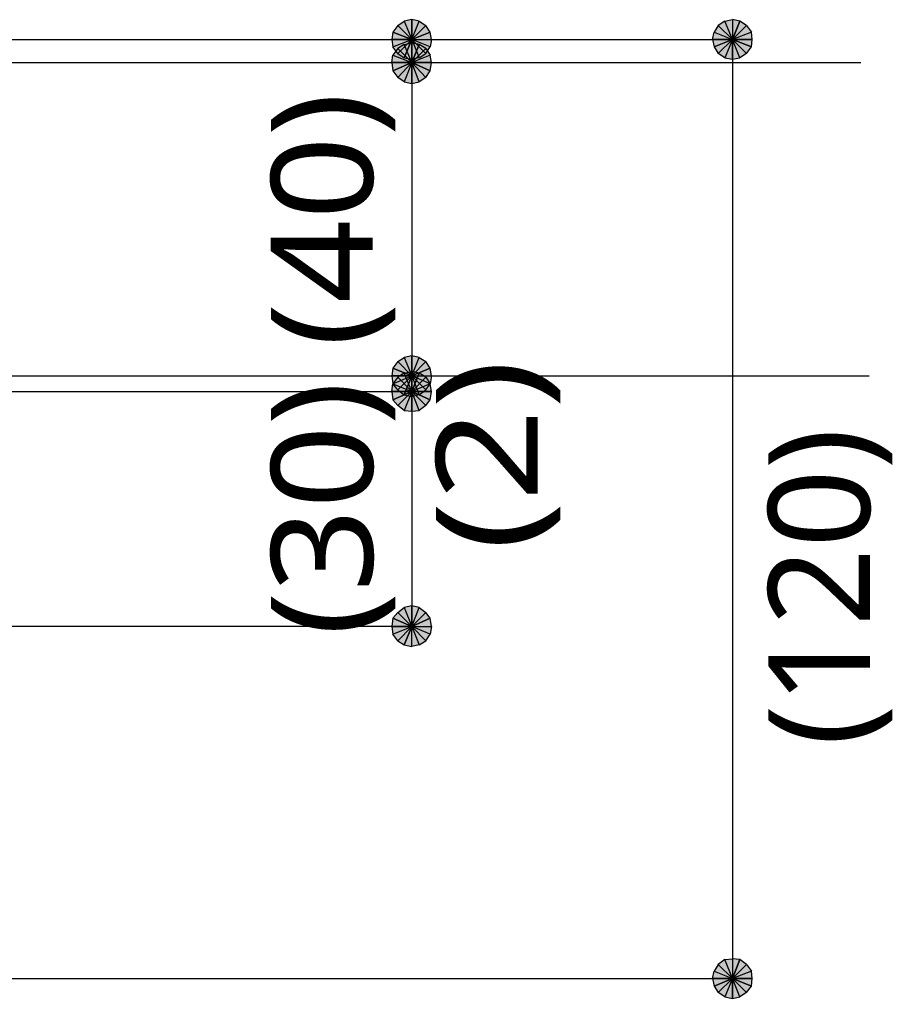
# Model space of a CAD drawing. Header units: millimetres. Extents: x 0 to 420, y 0 to 297.
# Drawn here: x 85.1 to 107.4, y 82.3 to 107.31 of the extents above; entities that cross this region are included whole.
import ezdxf
from ezdxf.enums import TextEntityAlignment as Align

# ---------------------------------------------------------------- set-up
doc = ezdxf.new("R2010")
doc.units = ezdxf.units.MM
doc.styles.add('kst32b', font='NotoSansJP-Variable.ttf')

msp = doc.modelspace()

# ---------------------------------------------------------------- hatches: boundary and pattern name
h = msp.add_hatch(color=7)
h.paths.add_polyline_path([(95.123, 107.315), (94.933, 107.273), (95.123, 106.807), (95.123, 107.315)])
h.paths.add_polyline_path([(94.933, 107.273), (95.123, 106.807), (94.763, 107.167), (94.933, 107.273)])
h.paths.add_polyline_path([(95.123, 106.807), (94.763, 107.167), (94.636, 106.997), (95.123, 106.807)])
h = msp.add_hatch(color=7)
h.paths.add_polyline_path([(95.589, 106.997), (95.483, 107.167), (95.123, 106.807), (95.589, 106.997)])
h.paths.add_polyline_path([(95.483, 107.167), (95.123, 106.807), (95.313, 107.273), (95.483, 107.167)])
h.paths.add_polyline_path([(95.123, 106.807), (95.313, 107.273), (95.123, 107.315), (95.123, 106.807)])
h = msp.add_hatch(color=7)
h.paths.add_polyline_path([(102.955, 107.167), (102.849, 106.997), (103.315, 106.807), (102.955, 107.167)])
h.paths.add_polyline_path([(102.849, 106.997), (103.315, 106.807), (102.807, 106.807), (102.849, 106.997)])
h.paths.add_polyline_path([(103.315, 106.807), (102.807, 106.807), (102.849, 106.616), (103.315, 106.807)])
h = msp.add_hatch(color=7)
h.paths.add_polyline_path([(103.505, 107.273), (103.315, 107.315), (103.315, 106.807), (103.505, 107.273)])
h.paths.add_polyline_path([(103.315, 107.315), (103.315, 106.807), (103.124, 107.273), (103.315, 107.315)])
h.paths.add_polyline_path([(103.315, 106.807), (103.124, 107.273), (102.955, 107.167), (103.315, 106.807)])
h = msp.add_hatch(color=7)
h.paths.add_polyline_path([(103.823, 106.807), (103.801, 106.997), (103.315, 106.807), (103.823, 106.807)])
h.paths.add_polyline_path([(103.801, 106.997), (103.315, 106.807), (103.674, 107.167), (103.801, 106.997)])
h.paths.add_polyline_path([(103.315, 106.807), (103.674, 107.167), (103.505, 107.273), (103.315, 106.807)])
for points in [[(94.636, 106.997), (94.615, 106.807), (95.123, 106.807), (94.636, 106.997)], [(103.801, 106.616), (103.823, 106.807), (103.315, 106.807), (103.801, 106.616)], [(95.589, 106.003), (95.631, 106.214), (95.123, 106.214), (95.589, 106.003)], [(94.636, 98.404), (94.615, 98.213), (95.123, 98.213), (94.636, 98.404)], [(95.589, 97.6), (95.631, 97.811), (95.123, 97.811), (95.589, 97.6)], [(94.636, 92.012), (94.615, 91.8), (95.123, 91.8), (94.636, 92.012)], [(103.801, 82.613), (103.823, 82.804), (103.315, 82.804), (103.801, 82.613)]]:
    msp.add_hatch(color=7).paths.add_polyline_path(points)
h = msp.add_hatch(color=7)
h.paths.add_polyline_path([(95.483, 106.447), (95.589, 106.616), (95.123, 106.807), (95.483, 106.447)])
h.paths.add_polyline_path([(95.589, 106.616), (95.123, 106.807), (95.631, 106.807), (95.589, 106.616)])
h.paths.add_polyline_path([(95.123, 106.807), (95.631, 106.807), (95.589, 106.997), (95.123, 106.807)])
h = msp.add_hatch(color=7)
h.paths.add_polyline_path([(94.615, 106.807), (94.636, 106.616), (95.123, 106.807), (94.615, 106.807)])
h.paths.add_polyline_path([(94.636, 106.616), (95.123, 106.807), (94.763, 106.447), (94.636, 106.616)])
h.paths.add_polyline_path([(95.123, 106.807), (94.763, 106.447), (94.933, 106.341), (95.123, 106.807)])
h = msp.add_hatch(color=7)
h.paths.add_polyline_path([(95.313, 106.68), (95.123, 106.722), (95.123, 106.214), (95.313, 106.68)])
h.paths.add_polyline_path([(95.123, 106.722), (95.123, 106.214), (94.933, 106.68), (95.123, 106.722)])
h.paths.add_polyline_path([(95.123, 106.214), (94.933, 106.68), (94.763, 106.574), (95.123, 106.214)])
h = msp.add_hatch(color=7)
h.paths.add_polyline_path([(94.933, 106.341), (95.123, 106.299), (95.123, 106.807), (94.933, 106.341)])
h.paths.add_polyline_path([(95.123, 106.299), (95.123, 106.807), (95.313, 106.341), (95.123, 106.299)])
h.paths.add_polyline_path([(95.123, 106.807), (95.313, 106.341), (95.483, 106.447), (95.123, 106.807)])
h = msp.add_hatch(color=7)
h.paths.add_polyline_path([(95.631, 106.214), (95.589, 106.405), (95.123, 106.214), (95.631, 106.214)])
h.paths.add_polyline_path([(95.589, 106.405), (95.123, 106.214), (95.483, 106.574), (95.589, 106.405)])
h.paths.add_polyline_path([(95.123, 106.214), (95.483, 106.574), (95.313, 106.68), (95.123, 106.214)])
h = msp.add_hatch(color=7)
h.paths.add_polyline_path([(102.849, 106.616), (102.955, 106.447), (103.315, 106.807), (102.849, 106.616)])
h.paths.add_polyline_path([(102.955, 106.447), (103.315, 106.807), (103.124, 106.341), (102.955, 106.447)])
h.paths.add_polyline_path([(103.315, 106.807), (103.124, 106.341), (103.315, 106.299), (103.315, 106.807)])
h = msp.add_hatch(color=7)
h.paths.add_polyline_path([(103.315, 106.299), (103.505, 106.341), (103.315, 106.807), (103.315, 106.299)])
h.paths.add_polyline_path([(103.505, 106.341), (103.315, 106.807), (103.674, 106.447), (103.505, 106.341)])
h.paths.add_polyline_path([(103.315, 106.807), (103.674, 106.447), (103.801, 106.616), (103.315, 106.807)])
h = msp.add_hatch(color=7)
h.paths.add_polyline_path([(94.763, 106.574), (94.636, 106.405), (95.123, 106.214), (94.763, 106.574)])
h.paths.add_polyline_path([(94.636, 106.405), (95.123, 106.214), (94.615, 106.214), (94.636, 106.405)])
h.paths.add_polyline_path([(95.123, 106.214), (94.615, 106.214), (94.636, 106.003), (95.123, 106.214)])
h = msp.add_hatch(color=7)
h.paths.add_polyline_path([(94.636, 106.003), (94.763, 105.833), (95.123, 106.214), (94.636, 106.003)])
h.paths.add_polyline_path([(94.763, 105.833), (95.123, 106.214), (94.933, 105.727), (94.763, 105.833)])
h.paths.add_polyline_path([(95.123, 106.214), (94.933, 105.727), (95.123, 105.685), (95.123, 106.214)])
h = msp.add_hatch(color=7)
h.paths.add_polyline_path([(95.123, 105.685), (95.313, 105.727), (95.123, 106.214), (95.123, 105.685)])
h.paths.add_polyline_path([(95.313, 105.727), (95.123, 106.214), (95.483, 105.833), (95.313, 105.727)])
h.paths.add_polyline_path([(95.123, 106.214), (95.483, 105.833), (95.589, 106.003), (95.123, 106.214)])
h = msp.add_hatch(color=7)
h.paths.add_polyline_path([(95.123, 98.721), (94.933, 98.679), (95.123, 98.213), (95.123, 98.721)])
h.paths.add_polyline_path([(94.933, 98.679), (95.123, 98.213), (94.763, 98.573), (94.933, 98.679)])
h.paths.add_polyline_path([(95.123, 98.213), (94.763, 98.573), (94.636, 98.404), (95.123, 98.213)])
h = msp.add_hatch(color=7)
h.paths.add_polyline_path([(95.589, 98.404), (95.483, 98.573), (95.123, 98.213), (95.589, 98.404)])
h.paths.add_polyline_path([(95.483, 98.573), (95.123, 98.213), (95.313, 98.679), (95.483, 98.573)])
h.paths.add_polyline_path([(95.123, 98.213), (95.313, 98.679), (95.123, 98.721), (95.123, 98.213)])
h = msp.add_hatch(color=7)
h.paths.add_polyline_path([(95.483, 97.854), (95.589, 98.002), (95.123, 98.213), (95.483, 97.854)])
h.paths.add_polyline_path([(95.589, 98.002), (95.123, 98.213), (95.631, 98.213), (95.589, 98.002)])
h.paths.add_polyline_path([(95.123, 98.213), (95.631, 98.213), (95.589, 98.404), (95.123, 98.213)])
h = msp.add_hatch(color=7)
h.paths.add_polyline_path([(94.615, 98.213), (94.636, 98.002), (95.123, 98.213), (94.615, 98.213)])
h.paths.add_polyline_path([(94.636, 98.002), (95.123, 98.213), (94.763, 97.854), (94.636, 98.002)])
h.paths.add_polyline_path([(95.123, 98.213), (94.763, 97.854), (94.933, 97.727), (95.123, 98.213)])
h = msp.add_hatch(color=7)
h.paths.add_polyline_path([(94.763, 98.171), (94.636, 98.002), (95.123, 97.811), (94.763, 98.171)])
h.paths.add_polyline_path([(94.636, 98.002), (95.123, 97.811), (94.615, 97.811), (94.636, 98.002)])
h.paths.add_polyline_path([(95.123, 97.811), (94.615, 97.811), (94.636, 97.6), (95.123, 97.811)])
h = msp.add_hatch(color=7)
h.paths.add_polyline_path([(95.313, 98.277), (95.123, 98.319), (95.123, 97.811), (95.313, 98.277)])
h.paths.add_polyline_path([(95.123, 98.319), (95.123, 97.811), (94.933, 98.277), (95.123, 98.319)])
h.paths.add_polyline_path([(95.123, 97.811), (94.933, 98.277), (94.763, 98.171), (95.123, 97.811)])
h = msp.add_hatch(color=7)
h.paths.add_polyline_path([(94.933, 97.727), (95.123, 97.684), (95.123, 98.213), (94.933, 97.727)])
h.paths.add_polyline_path([(95.123, 97.684), (95.123, 98.213), (95.313, 97.727), (95.123, 97.684)])
h.paths.add_polyline_path([(95.123, 98.213), (95.313, 97.727), (95.483, 97.854), (95.123, 98.213)])
h = msp.add_hatch(color=7)
h.paths.add_polyline_path([(95.631, 97.811), (95.589, 98.002), (95.123, 97.811), (95.631, 97.811)])
h.paths.add_polyline_path([(95.589, 98.002), (95.123, 97.811), (95.483, 98.171), (95.589, 98.002)])
h.paths.add_polyline_path([(95.123, 97.811), (95.483, 98.171), (95.313, 98.277), (95.123, 97.811)])
h = msp.add_hatch(color=7)
h.paths.add_polyline_path([(94.636, 97.6), (94.763, 97.451), (95.123, 97.811), (94.636, 97.6)])
h.paths.add_polyline_path([(94.763, 97.451), (95.123, 97.811), (94.933, 97.324), (94.763, 97.451)])
h.paths.add_polyline_path([(95.123, 97.811), (94.933, 97.324), (95.123, 97.303), (95.123, 97.811)])
h = msp.add_hatch(color=7)
h.paths.add_polyline_path([(95.123, 97.303), (95.313, 97.324), (95.123, 97.811), (95.123, 97.303)])
h.paths.add_polyline_path([(95.313, 97.324), (95.123, 97.811), (95.483, 97.451), (95.313, 97.324)])
h.paths.add_polyline_path([(95.123, 97.811), (95.483, 97.451), (95.589, 97.6), (95.123, 97.811)])
h = msp.add_hatch(color=7)
h.paths.add_polyline_path([(95.123, 92.329), (94.933, 92.287), (95.123, 91.8), (95.123, 92.329)])
h.paths.add_polyline_path([(94.933, 92.287), (95.123, 91.8), (94.763, 92.16), (94.933, 92.287)])
h.paths.add_polyline_path([(95.123, 91.8), (94.763, 92.16), (94.636, 92.012), (95.123, 91.8)])
h = msp.add_hatch(color=7)
h.paths.add_polyline_path([(95.589, 92.012), (95.483, 92.16), (95.123, 91.8), (95.589, 92.012)])
h.paths.add_polyline_path([(95.483, 92.16), (95.123, 91.8), (95.313, 92.287), (95.483, 92.16)])
h.paths.add_polyline_path([(95.123, 91.8), (95.313, 92.287), (95.123, 92.329), (95.123, 91.8)])
h = msp.add_hatch(color=7)
h.paths.add_polyline_path([(95.483, 91.44), (95.589, 91.609), (95.123, 91.8), (95.483, 91.44)])
h.paths.add_polyline_path([(95.589, 91.609), (95.123, 91.8), (95.631, 91.8), (95.589, 91.609)])
h.paths.add_polyline_path([(95.123, 91.8), (95.631, 91.8), (95.589, 92.012), (95.123, 91.8)])
h = msp.add_hatch(color=7)
h.paths.add_polyline_path([(94.615, 91.8), (94.636, 91.609), (95.123, 91.8), (94.615, 91.8)])
h.paths.add_polyline_path([(94.636, 91.609), (95.123, 91.8), (94.763, 91.44), (94.636, 91.609)])
h.paths.add_polyline_path([(95.123, 91.8), (94.763, 91.44), (94.933, 91.334), (95.123, 91.8)])
h = msp.add_hatch(color=7)
h.paths.add_polyline_path([(94.933, 91.334), (95.123, 91.292), (95.123, 91.8), (94.933, 91.334)])
h.paths.add_polyline_path([(95.123, 91.292), (95.123, 91.8), (95.313, 91.334), (95.123, 91.292)])
h.paths.add_polyline_path([(95.123, 91.8), (95.313, 91.334), (95.483, 91.44), (95.123, 91.8)])
h = msp.add_hatch(color=7)
h.paths.add_polyline_path([(102.955, 83.164), (102.849, 82.995), (103.315, 82.804), (102.955, 83.164)])
h.paths.add_polyline_path([(102.849, 82.995), (103.315, 82.804), (102.807, 82.804), (102.849, 82.995)])
h.paths.add_polyline_path([(103.315, 82.804), (102.807, 82.804), (102.849, 82.613), (103.315, 82.804)])
h = msp.add_hatch(color=7)
h.paths.add_polyline_path([(103.505, 83.291), (103.315, 83.312), (103.315, 82.804), (103.505, 83.291)])
h.paths.add_polyline_path([(103.315, 83.312), (103.315, 82.804), (103.124, 83.291), (103.315, 83.312)])
h.paths.add_polyline_path([(103.315, 82.804), (103.124, 83.291), (102.955, 83.164), (103.315, 82.804)])
h = msp.add_hatch(color=7)
h.paths.add_polyline_path([(103.823, 82.804), (103.801, 82.995), (103.315, 82.804), (103.823, 82.804)])
h.paths.add_polyline_path([(103.801, 82.995), (103.315, 82.804), (103.674, 83.164), (103.801, 82.995)])
h.paths.add_polyline_path([(103.315, 82.804), (103.674, 83.164), (103.505, 83.291), (103.315, 82.804)])
h = msp.add_hatch(color=7)
h.paths.add_polyline_path([(102.849, 82.613), (102.955, 82.444), (103.315, 82.804), (102.849, 82.613)])
h.paths.add_polyline_path([(102.955, 82.444), (103.315, 82.804), (103.124, 82.338), (102.955, 82.444)])
h.paths.add_polyline_path([(103.315, 82.804), (103.124, 82.338), (103.315, 82.296), (103.315, 82.804)])
h = msp.add_hatch(color=7)
h.paths.add_polyline_path([(103.315, 82.296), (103.505, 82.338), (103.315, 82.804), (103.315, 82.296)])
h.paths.add_polyline_path([(103.505, 82.338), (103.315, 82.804), (103.674, 82.444), (103.505, 82.338)])
h.paths.add_polyline_path([(103.315, 82.804), (103.674, 82.444), (103.801, 82.613), (103.315, 82.804)])

# ---------------------------------------------------------------- linework, layer by layer
at = {"lineweight": 0}
for points in [[(95.123, 106.807), (94.763, 107.167), (94.636, 106.997)], [(94.933, 107.273), (95.123, 106.807), (94.763, 107.167)], [(95.123, 107.315), (94.933, 107.273), (95.123, 106.807)], [(95.123, 106.807), (95.313, 107.273), (95.123, 107.315)], [(95.483, 107.167), (95.123, 106.807), (95.313, 107.273)], [(95.589, 106.997), (95.483, 107.167), (95.123, 106.807)], [(102.955, 107.167), (102.849, 106.997), (103.315, 106.807)], [(103.315, 106.807), (103.124, 107.273), (102.955, 107.167)], [(103.315, 107.315), (103.315, 106.807), (103.124, 107.273)], [(103.505, 107.273), (103.315, 107.315), (103.315, 106.807)], [(103.315, 106.807), (103.674, 107.167), (103.505, 107.273)], [(103.801, 106.997), (103.315, 106.807), (103.674, 107.167)], [(94.636, 106.997), (94.615, 106.807), (95.123, 106.807)], [(95.123, 106.807), (95.631, 106.807), (95.589, 106.997)], [(102.849, 106.997), (103.315, 106.807), (102.807, 106.807)], [(103.823, 106.807), (103.801, 106.997), (103.315, 106.807)], [(94.615, 106.807), (94.636, 106.616), (95.123, 106.807)], [(94.636, 106.616), (95.123, 106.807), (94.763, 106.447)], [(95.123, 106.807), (94.763, 106.447), (94.933, 106.341)], [(95.123, 106.214), (94.933, 106.68), (94.763, 106.574)], [(94.933, 106.341), (95.123, 106.299), (95.123, 106.807)], [(95.123, 106.722), (95.123, 106.214), (94.933, 106.68)], [(95.123, 106.299), (95.123, 106.807), (95.313, 106.341)], [(95.123, 106.807), (95.313, 106.341), (95.483, 106.447)], [(95.483, 106.447), (95.589, 106.616), (95.123, 106.807)], [(95.589, 106.616), (95.123, 106.807), (95.631, 106.807)], [(95.313, 106.68), (95.123, 106.722), (95.123, 106.214)], [(95.123, 106.214), (95.483, 106.574), (95.313, 106.68)], [(103.315, 106.807), (102.807, 106.807), (102.849, 106.616)], [(102.849, 106.616), (102.955, 106.447), (103.315, 106.807)], [(102.955, 106.447), (103.315, 106.807), (103.124, 106.341)], [(103.315, 106.807), (103.124, 106.341), (103.315, 106.299)], [(103.315, 106.299), (103.505, 106.341), (103.315, 106.807)], [(103.505, 106.341), (103.315, 106.807), (103.674, 106.447)], [(103.315, 106.807), (103.674, 106.447), (103.801, 106.616)], [(103.801, 106.616), (103.823, 106.807), (103.315, 106.807)], [(94.636, 106.405), (95.123, 106.214), (94.615, 106.214)], [(94.763, 106.574), (94.636, 106.405), (95.123, 106.214)], [(95.589, 106.405), (95.123, 106.214), (95.483, 106.574)], [(95.631, 106.214), (95.589, 106.405), (95.123, 106.214)], [(95.123, 106.214), (94.615, 106.214), (94.636, 106.003)], [(94.636, 106.003), (94.763, 105.833), (95.123, 106.214)], [(94.763, 105.833), (95.123, 106.214), (94.933, 105.727)], [(95.123, 106.214), (94.933, 105.727), (95.123, 105.685)], [(95.123, 105.685), (95.313, 105.727), (95.123, 106.214)], [(95.313, 105.727), (95.123, 106.214), (95.483, 105.833)], [(95.123, 106.214), (95.483, 105.833), (95.589, 106.003)], [(95.589, 106.003), (95.631, 106.214), (95.123, 106.214)], [(94.933, 98.679), (95.123, 98.213), (94.763, 98.573)], [(95.123, 98.721), (94.933, 98.679), (95.123, 98.213)], [(95.123, 98.213), (95.313, 98.679), (95.123, 98.721)], [(95.483, 98.573), (95.123, 98.213), (95.313, 98.679)], [(94.636, 98.404), (94.615, 98.213), (95.123, 98.213)], [(95.123, 98.213), (94.763, 98.573), (94.636, 98.404)], [(95.589, 98.404), (95.483, 98.573), (95.123, 98.213)], [(95.123, 98.213), (95.631, 98.213), (95.589, 98.404)], [(94.615, 98.213), (94.636, 98.002), (95.123, 98.213)], [(94.636, 98.002), (95.123, 98.213), (94.763, 97.854)], [(94.763, 98.171), (94.636, 98.002), (95.123, 97.811)], [(95.123, 97.811), (94.933, 98.277), (94.763, 98.171)], [(95.123, 98.213), (94.763, 97.854), (94.933, 97.727)], [(95.123, 98.319), (95.123, 97.811), (94.933, 98.277)], [(94.933, 97.727), (95.123, 97.684), (95.123, 98.213)], [(95.313, 98.277), (95.123, 98.319), (95.123, 97.811)], [(95.123, 97.811), (95.483, 98.171), (95.313, 98.277)], [(95.123, 97.684), (95.123, 98.213), (95.313, 97.727)], [(95.123, 98.213), (95.313, 97.727), (95.483, 97.854)], [(95.483, 97.854), (95.589, 98.002), (95.123, 98.213)], [(95.589, 98.002), (95.123, 98.213), (95.631, 98.213)], [(95.589, 98.002), (95.123, 97.811), (95.483, 98.171)], [(94.636, 98.002), (95.123, 97.811), (94.615, 97.811)], [(95.631, 97.811), (95.589, 98.002), (95.123, 97.811)], [(95.123, 97.811), (94.615, 97.811), (94.636, 97.6)], [(94.636, 97.6), (94.763, 97.451), (95.123, 97.811)], [(94.763, 97.451), (95.123, 97.811), (94.933, 97.324)], [(95.123, 97.811), (94.933, 97.324), (95.123, 97.303)], [(95.123, 97.303), (95.313, 97.324), (95.123, 97.811)], [(95.313, 97.324), (95.123, 97.811), (95.483, 97.451)], [(95.123, 97.811), (95.483, 97.451), (95.589, 97.6)], [(95.589, 97.6), (95.631, 97.811), (95.123, 97.811)], [(95.123, 92.329), (94.933, 92.287), (95.123, 91.8)], [(95.123, 91.8), (95.313, 92.287), (95.123, 92.329)], [(95.123, 91.8), (94.763, 92.16), (94.636, 92.012)], [(94.933, 92.287), (95.123, 91.8), (94.763, 92.16)], [(95.483, 92.16), (95.123, 91.8), (95.313, 92.287)], [(95.589, 92.012), (95.483, 92.16), (95.123, 91.8)], [(94.636, 92.012), (94.615, 91.8), (95.123, 91.8)], [(95.123, 91.8), (95.631, 91.8), (95.589, 92.012)], [(94.615, 91.8), (94.636, 91.609), (95.123, 91.8)], [(94.636, 91.609), (95.123, 91.8), (94.763, 91.44)], [(95.123, 91.8), (94.763, 91.44), (94.933, 91.334)], [(94.933, 91.334), (95.123, 91.292), (95.123, 91.8)], [(95.123, 91.292), (95.123, 91.8), (95.313, 91.334)], [(95.123, 91.8), (95.313, 91.334), (95.483, 91.44)], [(95.483, 91.44), (95.589, 91.609), (95.123, 91.8)], [(95.589, 91.609), (95.123, 91.8), (95.631, 91.8)], [(102.955, 83.164), (102.849, 82.995), (103.315, 82.804)], [(103.315, 82.804), (103.124, 83.291), (102.955, 83.164)], [(103.315, 83.312), (103.315, 82.804), (103.124, 83.291)], [(103.505, 83.291), (103.315, 83.312), (103.315, 82.804)], [(103.315, 82.804), (103.674, 83.164), (103.505, 83.291)], [(103.801, 82.995), (103.315, 82.804), (103.674, 83.164)], [(102.849, 82.995), (103.315, 82.804), (102.807, 82.804)], [(103.823, 82.804), (103.801, 82.995), (103.315, 82.804)], [(103.315, 82.804), (102.807, 82.804), (102.849, 82.613)], [(102.849, 82.613), (102.955, 82.444), (103.315, 82.804)], [(102.955, 82.444), (103.315, 82.804), (103.124, 82.338)], [(103.315, 82.804), (103.124, 82.338), (103.315, 82.296)], [(103.315, 82.296), (103.505, 82.338), (103.315, 82.804)], [(103.505, 82.338), (103.315, 82.804), (103.674, 82.444)], [(103.315, 82.804), (103.674, 82.444), (103.801, 82.613)], [(103.801, 82.613), (103.823, 82.804), (103.315, 82.804)]]:
    msp.add_lwpolyline(points, close=True, dxfattribs=at)
at = {"lineweight": 13}
for points in [[(75.142, 106.807), (103.315, 106.807), (103.315, 82.804)], [(95.123, 106.214), (95.123, 106.807)], [(72.115, 106.214), (106.595, 106.214)], [(95.123, 105.812), (95.123, 98.616)], [(72.115, 98.213), (106.807, 98.213)], [(95.123, 97.811), (95.123, 98.213)], [(75.142, 97.811), (95.123, 97.811), (95.123, 91.8), (75.142, 91.8)], [(75.142, 82.804), (103.315, 82.804)]]:
    msp.add_lwpolyline(points, dxfattribs=at)

# ---------------------------------------------------------------- texts
at = {"style": 'kst32b'}
for s, p, p2 in [('(40)', (94.128, 98.954), (94.128, 105.451)), ('(2)', (98.34, 93.747), (98.34, 98.62)), ('(30)', (94.128, 91.567), (94.128, 98.064)), ('(120)', (106.828, 88.752), (106.828, 96.873))]:
    msp.add_text(s, height=2.5989, dxfattribs=at).set_placement(p, p2, align=Align.FIT)

doc.saveas('drawing.dxf')
